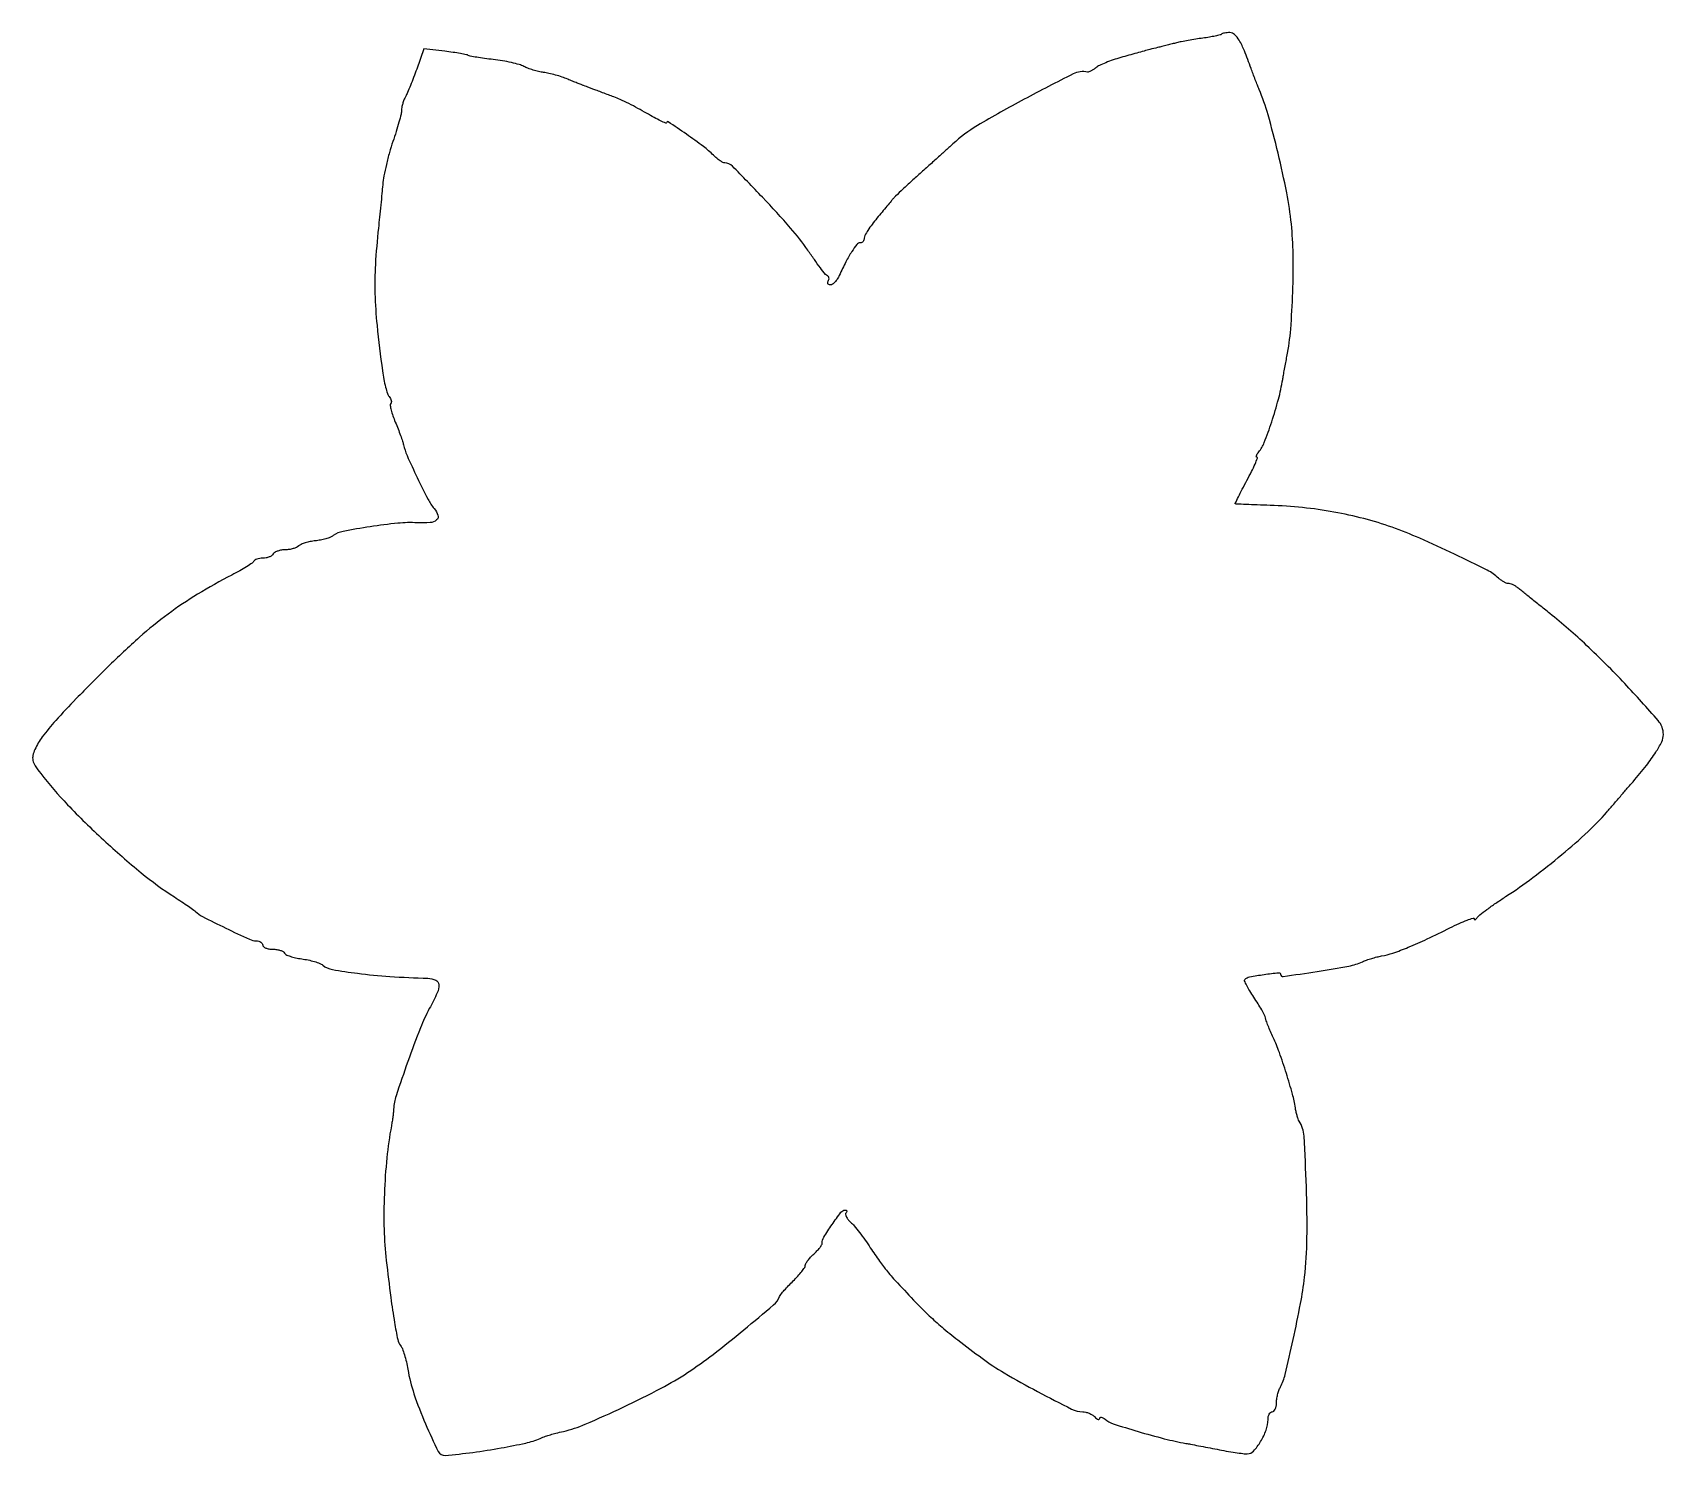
# Model space of a CAD drawing. Extents: x 0 to 388, y 1 to 339.
import ezdxf

# ---------------------------------------------------------------- set-up
doc = ezdxf.new("R2010")
doc.units = 0

msp = doc.modelspace()

# ---------------------------------------------------------------- linework, layer by layer
msp.add_lwpolyline([(282.916667, 338.609071, -0.130335), (282.589247, 338.432603, -0.007243), (281.447396, 338.176498, -0.010784), (280.062676, 337.917958, -0.007656), (278.5, 337.685449, 0.005863), (276.803622, 337.43926, 0.004945), (275.014063, 337.139923, 0.00499), (273.386672, 336.834357, 0.013799), (272.25, 336.576378, -0.000589), (271.225721, 336.315276, -0.000346), (270, 336.005263, -0.000346), (268.774255, 335.69705, -0.000591), (267.75, 335.44154, 0.001686), (265.942786, 334.986509, 0.003643), (264.556357, 334.62167, 0.002149), (262.794343, 334.136101, 0.000272), (259, 333.070672, 0.014008), (257.17428, 332.5013, 0.014621), (255.40954, 331.837938, 0.014431), (253.921617, 331.177649, 0.060275), (253.096305, 330.652227, -0.024002), (252.515163, 330.220142, -0.028994), (251.929781, 329.874504, -0.029798), (251.414914, 329.647156, -0.140704), (251.096305, 329.622681, 0.168599), (247.668398, 329.170506, 0.006364), (236.018013, 323.135702, 0.011228), (224.91396, 316.879003, 0.053045), (219.066297, 312.51092, -0.003097), (218.130308, 311.653936, -0.000457), (216.225451, 309.93459, -0.000515), (213.970532, 307.907215, -0.000443), (211.594813, 305.779448, 0.002398), (209.273964, 303.684408, 0.003193), (207.186328, 301.757088, 0.002257), (205.454748, 300.12316, 0.032276), (204.879592, 299.5, -0.002604), (204.396103, 298.90944, -0.000388), (203.416039, 297.726846, -0.000437), (202.256074, 296.331866, -0.000377), (201.034779, 294.867985, 0.013977), (199.87266, 293.395397, 0.017906), (198.891466, 291.974466, 0.015934), (198.162982, 290.749938, 0.126875), (198, 290.117985, -0.083202), (197.928456, 289.691017, -0.092746), (197.722279, 289.328408, -0.100577), (197.41518, 289.085933, -0.117503), (197.054566, 289, 0.22791), (196.257794, 288.616916, 0.025886), (195.059142, 286.947487, 0.02425), (193.65822, 284.514591, 0.011421), (192.076722, 281.25, -0.037045), (191.603706, 280.388937, -0.044314), (191.032891, 279.660937, -0.05002), (190.453511, 279.155536, -0.155575), (189.965734, 279, -0.093692), (189.59547, 279.069996, -0.172007), (189.366364, 279.268661, -0.173641), (189.314792, 279.565705, -0.095697), (189.447214, 279.91459, 0.076253), (189.60623, 280.289274, 0.100528), (189.624277, 280.659046, 0.117246), (189.500132, 280.965374, 0.134521), (189.256231, 281.16459, -0.120201), (188.814103, 281.505405, -0.004988), (187.573553, 283.087923, -0.0084), (186.142924, 285.017146, -0.005842), (184.589907, 287.241107, 0.030675), (180.515507, 292.499185, 0.009732), (173.824321, 299.826798, 0.003836), (166.669363, 307.247536, 0.201659), (164.879544, 308, -0.123563), (164.424538, 308.114188, -0.025897), (163.716099, 308.542267, -0.025684), (162.925255, 309.139341, -0.021843), (162.153985, 309.846015, 0.035417), (159.776745, 311.908381, 0.00947), (155.713011, 314.839359, 0.003513), (151.396628, 317.785274, 0.600331), (151, 317.573988, -0.5394), (150.832468, 317.463876, -0.008669), (149.604687, 318.019869, -0.01377), (148.07219, 318.798504, -0.007701), (146.25, 319.825033, 0.008723), (144.211505, 320.967937, 0.007337), (142.014062, 322.108797, 0.007416), (139.976796, 323.091315, 0.020248), (138.5, 323.705351, -0.000478), (137.20501, 324.184685, -0.000369), (135.79375, 324.709773, -0.000372), (134.476117, 325.202249, -0.000893), (133.5, 325.569898, 0.000766), (132.697596, 325.872351, 0.000916), (131.940625, 326.154775, 0.000787), (131.301669, 326.390691, 0.006024), (131, 326.497428, -0.013685), (130.673016, 326.618789, -0.000957), (129.765625, 326.986143, -0.001356), (128.685507, 327.42925, -0.001021), (127.5, 327.922189, 0.018079), (126.153164, 328.429055, 0.012156), (124.582297, 328.914083, 0.012253), (123.036948, 329.309766, 0.023619), (121.780161, 329.53707, -0.023806), (120.594614, 329.751946, -0.016557), (119.279457, 330.101826, -0.01674), (118.036961, 330.522701, -0.032841), (117.086476, 330.953719, 0.053339), (115.984816, 331.399906, 0.013938), (114.133718, 331.873294, 0.014002), (111.982584, 332.297029, 0.013908), (109.806315, 332.600774, -0.005419), (107.728481, 332.854901, -0.007565), (105.876745, 333.130349, -0.00488), (104.334509, 333.39915, -0.093011), (103.880476, 333.574108, 0.089567), (103.4323, 333.750336, 0.005242), (101.985064, 334.021919, 0.007799), (100.244216, 334.301817, 0.005655), (98.297978, 334.561235), (93.335002, 335.165714), (91.607977, 330.332857, -0.005249), (90.877782, 328.355261, -0.005379), (90.112, 326.409575, -0.005224), (89.41179, 324.735547, -0.022446), (88.940476, 323.763569, 0.03077), (88.580324, 322.988248, 0.022837), (88.276265, 322.093773, 0.023252), (88.066585, 321.219987, 0.04729), (88, 320.517551, -0.059757), (87.891621, 319.61395, -0.007584), (87.398036, 317.711981, -0.008805), (86.73542, 315.464381, -0.007218), (85.950762, 313.086522, 0.014278), (85.138286, 310.502328, 0.010888), (84.392201, 307.631821, 0.011036), (83.810689, 304.909442, 0.025293), (83.522674, 302.832541, -0.001905), (83.33254, 300.749626, -0.000851), (83.067243, 298.010184, -0.000843), (82.776854, 295.113964, -0.001144), (82.504272, 292.5, 0.011479), (81.783519, 283.860723, 0.022176), (81.673011, 276.92592, 0.019208), (82.177135, 269.39292, 0.006577), (83.469774, 258.525377, 0.014085), (83.789764, 256.538877, 0.016686), (84.20702, 254.683818, 0.015646), (84.656442, 253.154945, 0.09416), (85.0553, 252.433368, -0.050963), (85.36938, 251.965178, -0.066703), (85.548705, 251.482679, -0.082446), (85.573288, 251.060095, -0.171396), (85.432743, 250.766076, 0.240621), (85.299883, 250.355742, 0.020813), (85.526034, 249.244393, 0.023792), (85.934237, 247.876213, 0.016089), (86.522536, 246.358086, -0.006386), (87.173247, 244.771006, -0.006697), (87.772629, 243.192688, -0.006453), (88.253939, 241.817349, -0.029451), (88.475616, 241, 0.053312), (89.316422, 238.39742, 0.007156), (91.736517, 233.166364, 0.006953), (94.305985, 228.000146, 0.056862), (95.767356, 225.813013, -0.096336), (96.664519, 224.211216, -0.306137), (96.347025, 223.088829, -0.158364), (94.796585, 222.457213, -0.031234), (91.753966, 222.425921, 0.03769), (87.11783, 222.318434, 0.013425), (80.541412, 221.489577, 0.009562), (74.113675, 220.377302, 0.110609), (71.783209, 219.362214, -0.065206), (71.086555, 218.980827, -0.022433), (69.995693, 218.612292, -0.021854), (68.742681, 218.309322, -0.023619), (67.5, 218.126196, 0.024386), (66.281842, 217.944776, 0.025295), (65.102188, 217.647095, 0.026044), (64.113395, 217.286336, 0.091293), (63.55, 216.913989, -0.086826), (63.028628, 216.562735, -0.035186), (62.220774, 216.268484, -0.033481), (61.286673, 216.067412, -0.036287), (60.359017, 216, 0.040867), (59.455898, 215.926061, 0.0433), (58.594775, 215.70625, 0.047457), (57.894786, 215.384107, 0.123387), (57.5, 215, -0.107838), (57.129387, 214.616584, -0.050954), (56.517829, 214.29375, -0.047176), (55.780745, 214.07411, -0.04887), (55.024316, 214, 0.037545), (54.288832, 213.944695, 0.044955), (53.614435, 213.779687, 0.050893), (53.0903, 213.538352, 0.156091), (52.833333, 213.25, -0.140076), (52.496723, 212.847566, -0.008636), (51.177619, 211.985938, -0.012279), (49.541416, 211.012282, -0.008758), (47.664943, 210, 0.0171), (39.52213, 205.430314, 0.023071), (32.511882, 200.719027, 0.021911), (25.697374, 195.189502, 0.013353), (18.126814, 188.105712, 0.004132), (10.645376, 180.597847, 0.012906), (5.786197, 175.377288, 0.018536), (2.596888, 171.48682, 0.055579), (0.836508, 168.540519, 0.052999), (0.353987, 167.092363, 0.11388), (0.366921, 165.922407, 0.084225), (0.910491, 164.657565, 0.020215), (2.23195, 162.78433, 0.027428), (8.595457, 155.375397, 0.015121), (17.119984, 147.008306, 0.015122), (26.129254, 139.176475, 0.027581), (34, 133.435299, -0.002689), (35.760225, 132.280958, -0.003726), (37.325, 131.22584, -0.002337), (38.628881, 130.323453, -0.046185), (39, 130.009359, 0.081142), (40.682541, 128.775516, 0.005117), (46.199855, 126.038005, 0.004197), (51.856556, 123.361464, 0.108815), (53.497803, 123, -0.064753), (54.072103, 122.925311, -0.082354), (54.558729, 122.70625, -0.098863), (54.884265, 122.381355, -0.1484), (55, 122, 0.221088), (55.177934, 121.617264, 0.077179), (55.709896, 121.29375, 0.058687), (56.491297, 121.073193, 0.039486), (57.416667, 121, -0.034629), (58.366212, 120.934157, -0.044105), (59.221354, 120.736982, -0.050495), (59.873264, 120.449234, -0.17625), (60.166667, 120.104619, 0.196259), (60.513793, 119.727476, 0.027986), (61.508941, 119.326223, 0.028349), (62.800593, 118.967871, 0.020695), (64.268027, 118.712103, -0.019451), (65.800917, 118.448854, -0.020127), (67.291088, 118.069587, -0.020319), (68.549768, 117.638314, -0.076951), (69.268027, 117.222922, 0.126318), (71.559229, 116.181465, 0.012627), (77.558387, 115.274358, 0.014399), (85.194584, 114.538879, 0.008764), (94.25, 114.088495, -0.098723), (96.140137, 113.647972, -0.280834), (96.869867, 112.575468, -0.121184), (96.489336, 110.610677, -0.016847), (94.610099, 106.875953, 0.032232), (92.479638, 102.296458, 0.007384), (89.501641, 94.293265, 0.005346), (86.706252, 86.152479, 0.068995), (86.125095, 83, -0.016065), (86.067712, 82.252902, -0.005964), (85.940751, 81.20625, -0.005903), (85.775051, 80.067093, -0.007091), (85.591403, 79, 0.02139), (84.507742, 71.41128, 0.015183), (83.917447, 62.832718, 0.015277), (83.851262, 54.333953, 0.02352), (84.363972, 47, 0.003011), (85.456087, 38.154907, 0.00951), (86.33613, 32.247732, 0.009556), (87.107001, 28.15163, 0.119053), (87.778478, 26.733146, -0.078736), (88.208996, 25.98465, -0.01706), (88.694898, 24.569312, -0.017391), (89.149168, 22.874026, -0.015861), (89.50042, 21.098554, 0.040528), (90.962918, 15.239313, 0.020746), (93.683983, 8.163111, 0.011923), (96.734966, 1.553175, 0.309097), (98.361196, 0.632931, 0.011874), (104.966097, 1.351445, 0.011169), (111.666278, 2.394544, 0.010878), (117.521372, 3.572496, 0.043634), (121, 4.677219, -0.010327), (122.255119, 5.169904, -0.014891), (123.385915, 5.549193, -0.012382), (124.681711, 5.906534, -0.004745), (126.5, 6.341547, 0.045423), (131.697209, 8.04152, 0.008859), (140.685064, 12.105222, 0.009885), (149.747517, 16.619082, 0.025941), (156, 20.314118, 0.017465), (162.066658, 24.650217, 0.008901), (169.392505, 30.493371, 0.004503), (176.427346, 36.419811, 0.115717), (177.890276, 38.420828, -0.070126), (178.196864, 38.931249, -0.009409), (179.005952, 39.892331, -0.010718), (180.016723, 40.999318, -0.008832), (181.140276, 42.137124, 0.014553), (182.235477, 43.271896, 0.019293), (183.159956, 44.369547, 0.016923), (183.849962, 45.320809, 0.149525), (184, 45.811309, -0.133701), (184.123061, 46.26329, -0.026983), (184.5875, 46.963582, -0.026714), (185.234349, 47.742593, -0.022215), (186, 48.5, 0.01967), (186.765752, 49.249838, 0.024553), (187.4125, 50.006149, 0.023993), (187.882089, 50.677461, 0.141539), (188, 51.085647, -0.137947), (188.399152, 52.504874, -0.013591), (190.349122, 55.510529, -0.010816), (192.474463, 58.460553, -0.22328), (193.416667, 58.957674, -0.074183), (193.720473, 58.926592, -0.22998), (193.873572, 58.797076, -0.230246), (193.866348, 58.596805, -0.074321), (193.684855, 58.351521, 0.237598), (193.564138, 57.985841, 0.076157), (193.738042, 57.423086, 0.056896), (194.157361, 56.762226, 0.036964), (194.776548, 56.101521, -0.033895), (195.637868, 55.193667, -0.009263), (196.869065, 53.648572, -0.009322), (198.203227, 51.840263, -0.009586), (199.456366, 50, 0.009569), (201.645251, 46.785342, 0.019612), (203.50468, 44.37037, 0.014052), (205.903617, 41.654276, 0.002876), (210.30365, 37, 0.011654), (213.452606, 33.857249, 0.015001), (216.496485, 31.127156, 0.011429), (220.284907, 28.074553, 0.003727), (226.010659, 23.740394, 0.027886), (231.312793, 20.230649, 0.00997), (239.235866, 15.808858, 0.005641), (247.31316, 11.626165, 0.117164), (249.94864, 11, -0.060606), (250.668694, 10.912399, -0.039076), (251.467413, 10.6475, -0.03894), (252.219664, 10.259504, -0.057906), (252.8, 9.8, 0.032604), (253.26163, 9.394945, 0.087776), (253.6475, 9.194093, 0.217877), (253.889494, 9.22431, 0.260014), (254, 9.422445, -0.239616), (254.111138, 9.641038, -0.200229), (254.367188, 9.702299, -0.093891), (254.769695, 9.556455, -0.037969), (255.25, 9.220218, 0.093154), (257.172674, 8.167638, 0.006451), (263.097647, 6.320441, 0.010107), (269.348031, 4.596654, 0.018666), (274.5, 3.490155, -0.003242), (275.604861, 3.288288, -0.000717), (277.494781, 2.927496, -0.000746), (279.677598, 2.504165, -0.000718), (281.88649, 2.069062, 0.005732), (284.079994, 1.659794, 0.006281), (286.216589, 1.314037, 0.005903), (288.04977, 1.063049, 0.031075), (289.063248, 1, 0.21012), (290.562779, 1.659271, 0.049525), (292.243619, 3.900874, 0.049447), (293.564181, 6.665526, 0.086919), (294, 9.153638, -0.052193), (294.073943, 9.860071, -0.072073), (294.29375, 10.457631, -0.092031), (294.61835, 10.8591, -0.178699), (295, 11, 0.196168), (295.381997, 11.155869, 0.086497), (295.70625, 11.606812, 0.066398), (295.926401, 12.275084, 0.046442), (296, 13.065741, -0.037663), (296.069522, 13.987363, -0.023345), (296.282355, 15.052257, -0.023369), (296.59277, 16.089916, -0.038517), (296.96121, 16.92752, 0.064162), (298.071841, 19.849334, 0.004758), (299.986211, 28.191119, 0.007237), (301.729217, 36.719773, 0.018124), (302.684006, 43, 0.025783), (303.268821, 52.259224, 0.011415), (303.130256, 64.512056, 0.006688), (302.558598, 76.534301, 0.123798), (301.415758, 80.136306, -0.051186), (301.162022, 80.659851, -0.017034), (300.89771, 81.471146, -0.016754), (300.664175, 82.395855, -0.018316), (300.500943, 83.307134, 0.032196), (299.830145, 86.533582, 0.009011), (298.369059, 91.477062, 0.009391), (296.694391, 96.460677, 0.023671), (295.238322, 100, -0.007261), (294.596897, 101.424433, -0.008208), (294.023775, 102.810152, -0.007592), (293.574502, 104.001694, -0.043925), (293.403294, 104.651581, 0.07516), (293.186034, 105.307544, 0.010374), (292.507025, 106.578659, 0.011703), (291.630369, 108.058632, 0.009668), (290.629416, 109.594735, -0.012326), (289.673189, 111.079397, -0.019568), (288.937255, 112.399983, -0.01438), (288.424138, 113.488426, -0.30856), (288.486846, 113.82018, -0.150315), (289.635218, 114.428293, -0.012085), (293.052286, 114.995306, -0.00853), (296.548386, 115.428251, -0.445657), (297, 115.0222, 0.456749), (297.58836, 114.512494, 0.002629), (305.693759, 115.723187, 0.007344), (313.227516, 117.002602, 0.062091), (316.5, 118.039803, -0.022605), (317.445298, 118.423686, -0.011993), (318.646875, 118.8173, -0.011912), (319.897071, 119.16163, -0.018073), (321, 119.395319, 0.039809), (323.682249, 120.086572, 0.014566), (327.350282, 121.47113, 0.012215), (331.858765, 123.454766, 0.006825), (337.25, 126.076117, -0.009686), (339.456843, 127.133567, -0.017303), (341.315436, 127.903794, -0.012898), (342.774238, 128.407505, -0.500641), (343.015313, 128.234802, 0.19052), (343.08935, 128.058393, 0.312798), (343.241942, 128.028953, 0.10754), (343.480842, 128.203131, 0.030777), (343.765313, 128.56589, -0.077006), (344.331925, 129.165397, -0.006388), (346.046686, 130.461175, -0.008413), (348.148419, 131.953744, -0.00639), (350.5, 133.521141, 0.017416), (356.97433, 138.045748, 0.01269), (363.856835, 143.500263, 0.012831), (370.103005, 148.991882, 0.028479), (374.5, 153.553815, -0.000037), (376.198459, 155.529365, -0.000032), (377.994286, 157.617585, -0.000032), (379.631343, 159.520695, -0.000089), (380.778421, 160.853543, 0.010786), (383.977352, 164.735491, 0.023826), (386.20797, 167.859851, 0.029927), (387.603566, 170.340008, 0.113663), (388, 172.061381, 0.18116), (386.751961, 175.392906, 0.009052), (378.799767, 184.190499, 0.015335), (369.748762, 193.271601, 0.020758), (361, 200.865983, -0.000093), (358.422468, 202.923013, -0.00012), (356.054586, 204.814385, -0.000091), (354.070138, 206.400859, -0.001052), (353.292206, 207.0257, 0.034504), (352.758464, 207.398599, 0.030084), (352.154036, 207.713799, 0.031269), (351.571055, 207.931919, 0.074011), (351.113635, 208, -0.091666), (350.649401, 208.08583, -0.033414), (350.039853, 208.367187, -0.031775), (349.398711, 208.771636, -0.032842), (348.821429, 209.25, 0.072349), (346.140016, 211.136817, 0.005739), (338.322061, 214.983538, 0.008577), (330.10053, 218.740424, 0.017484), (323.5, 221.350056, 0.021644), (316.793968, 223.411707, 0.019283), (309.672409, 224.977478, 0.018671), (302.214428, 226.032443, 0.017258), (294.5, 226.563051, -0.00086), (291.416092, 226.673753, -0.001372), (288.780145, 226.780158, -0.000258), (286.454992, 226.881609, -0.071897), (286.262194, 226.918222, -0.449341), (286.21234, 227.037812, -0.001592), (286.96833, 228.591603, -0.006259), (287.876019, 230.385042, -0.003719), (289, 232.5, 0.008064), (290.097863, 234.609855, 0.014379), (290.922264, 236.384375, 0.009256), (291.501075, 237.801981, 0.526959), (291.365361, 238, -0.354841), (291.227878, 238.111624, -0.136983), (291.245088, 238.37439, -0.061915), (291.449116, 238.784808, -0.026934), (291.812867, 239.274519, 0.081438), (293.124528, 241.512102, 0.012309), (294.876669, 246.417325, 0.014724), (296.479066, 251.806477, 0.023537), (297.491738, 256.5, -0.003132), (297.666209, 257.506136, -0.001117), (297.927533, 258.940625, -0.001108), (298.22128, 260.51338, -0.001308), (298.506379, 262, 0.02813), (299.389863, 268.463509, 0.011645), (299.886609, 277.275716, 0.011734), (299.972705, 286.287137, 0.022528), (299.546924, 293.5, 0.02231), (298.441261, 300.884496, 0.010451), (296.387258, 310.329399, 0.010178), (294.006901, 319.446189, 0.030771), (291.884014, 325.5, -0.005874), (291.485983, 326.476511, -0.002495), (290.974607, 327.79375, -0.002469), (290.442783, 329.205035, -0.003234), (289.971588, 330.5, 0.00992), (288.386663, 334.680925, 0.038472), (287.15961, 337.163233, 0.068819), (286.05503, 338.547705, 0.192308), (284.922555, 339, 0.022473), (284.283597, 338.971267, 0.025656), (283.677771, 338.885165, 0.026059), (283.177853, 338.760395, 0.114712)], format="xyb", close=True)

doc.saveas('drawing.dxf')
